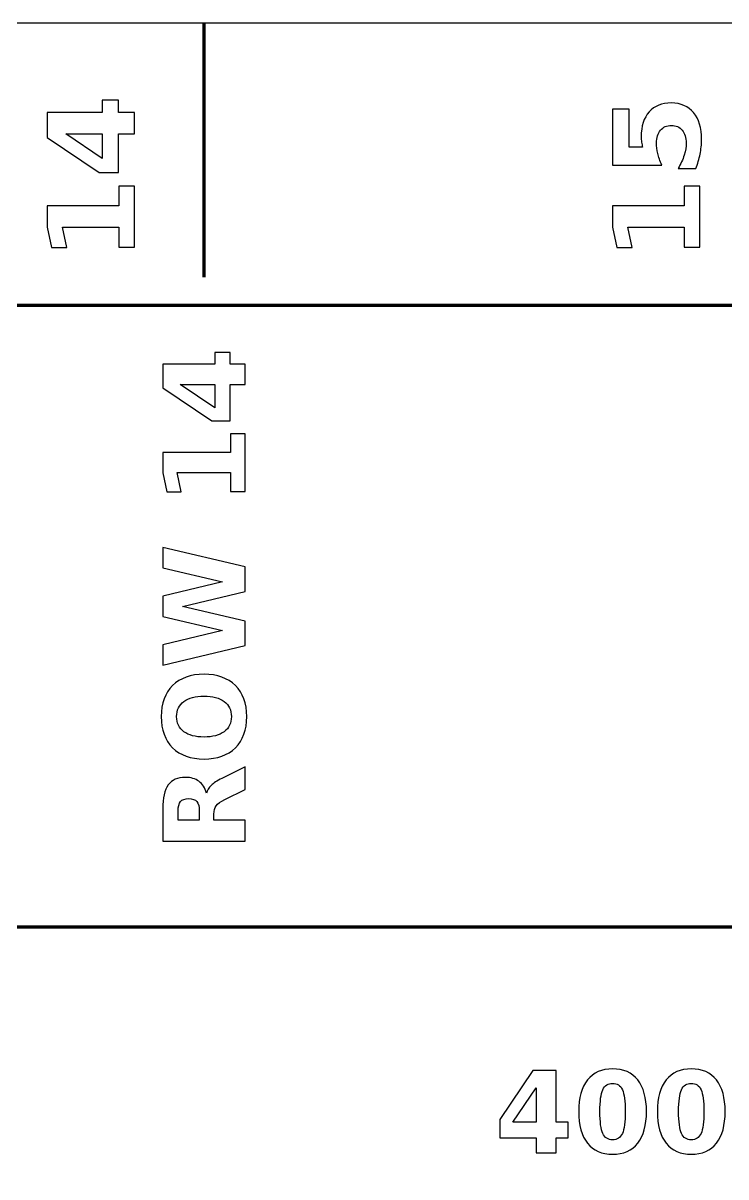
# Model space of a CAD drawing. Header units: centimetres. Extents: x -27.5 to 5.5, y -16.9 to -12.8.
# Drawn here: x -13.127 to -11.884, y -14.892 to -12.85 of the extents above; entities that cross this region are included whole.
import ezdxf

# ---------------------------------------------------------------- set-up
doc = ezdxf.new("R2010")
doc.units = ezdxf.units.CM
doc.header["$MEASUREMENT"] = 0
doc.layers.add('Layer 1', color=7, linetype='Continuous')

msp = doc.modelspace()

# ---------------------------------------------------------------- linework, layer by layer
at = {"layer": 'Layer 1', "color": 7}
msp.add_open_spline([(-27.5, -12.85), (-27.5, -12.85), (5.5, -12.85), (5.5, -12.85), (5.5, -12.85), (5.5, -12.85), (5.5, -16.85), (5.5, -16.85), (5.5, -16.85), (5.5, -16.85), (-27.5, -16.85), (-27.5, -16.85), (-27.5, -16.85), (-27.5, -16.85), (-27.5, -12.85), (-27.5, -12.85)], degree=3, knots=[0, 0, 0, 0, 0.25, 0.25, 0.25, 0.25, 0.5, 0.5, 0.5, 0.5, 0.75, 0.75, 0.75, 0.75, 1, 1, 1, 1], dxfattribs=at)
at = {"layer": 'Layer 1', "color": 250, "lineweight": 106}
msp.add_open_spline([(-12.80684, -12.85), (-12.80684, -12.85), (-12.80686, -13.29999), (-12.80686, -13.29999)], degree=3, dxfattribs=at)
at = {"layer": 'Layer 1', "color": 250}
for points, knots in [([(-13.08401, -13.05262), (-13.08401, -13.05262), (-13.08401, -13.00838), (-13.08401, -13.00838), (-13.08401, -13.00838), (-13.08401, -13.00838), (-12.98664, -13.00838), (-12.98664, -13.00838), (-12.98664, -13.00838), (-12.98664, -13.00838), (-12.98664, -12.98636), (-12.98664, -12.98636), (-12.98664, -12.98636), (-12.98664, -12.98636), (-12.95782, -12.98636), (-12.95782, -12.98636), (-12.95782, -12.98636), (-12.95782, -12.98636), (-12.95782, -13.00838), (-12.95782, -13.00838), (-12.95782, -13.00838), (-12.95782, -13.00838), (-12.9297, -13.00838), (-12.9297, -13.00838), (-12.9297, -13.00838), (-12.9297, -13.00838), (-12.9297, -13.04598), (-12.9297, -13.04598), (-12.9297, -13.04598), (-12.9297, -13.04598), (-12.95782, -13.04598), (-12.95782, -13.04598), (-12.95782, -13.04598), (-12.95782, -13.04598), (-12.95782, -13.11442), (-12.95782, -13.11442), (-12.95782, -13.11442), (-12.95782, -13.11442), (-12.99193, -13.11442), (-12.99193, -13.11442), (-12.99193, -13.11442), (-12.99193, -13.11442), (-13.08401, -13.05262), (-13.08401, -13.05262)], [0, 0, 0, 0, 0.0909091, 0.0909091, 0.0909091, 0.0909091, 0.1818182, 0.1818182, 0.1818182, 0.1818182, 0.2727273, 0.2727273, 0.2727273, 0.2727273, 0.3636364, 0.3636364, 0.3636364, 0.3636364, 0.4545455, 0.4545455, 0.4545455, 0.4545455, 0.5454545, 0.5454545, 0.5454545, 0.5454545, 0.6363636, 0.6363636, 0.6363636, 0.6363636, 0.7272727, 0.7272727, 0.7272727, 0.7272727, 0.8181818, 0.8181818, 0.8181818, 0.8181818, 0.9090909, 0.9090909, 0.9090909, 0.9090909, 1, 1, 1, 1]), ([(-12.08401, -13.10151), (-12.08401, -13.10151), (-12.08401, -13.00259), (-12.08401, -13.00259), (-12.08401, -13.00259), (-12.08401, -13.00259), (-12.05476, -13.00259), (-12.05476, -13.00259), (-12.05476, -13.00259), (-12.05476, -13.00259), (-12.05476, -13.0698), (-12.05476, -13.0698), (-12.05476, -13.0698), (-12.05476, -13.0698), (-12.03088, -13.0698), (-12.03088, -13.0698), (-12.03088, -13.0698), (-12.03169, -13.06676), (-12.03232, -13.06373), (-12.03278, -13.06066), (-12.03278, -13.06066), (-12.03324, -13.05759), (-12.03345, -13.05438), (-12.03345, -13.0511), (-12.03345, -13.0511), (-12.03345, -13.03226), (-12.02876, -13.01762), (-12.01934, -13.00714), (-12.01934, -13.00714), (-12.00996, -12.99667), (-11.99683, -12.99144), (-11.98004, -12.99144), (-11.98004, -12.99144), (-11.96336, -12.99144), (-11.9503, -12.99716), (-11.94085, -13.00855), (-11.94085, -13.00855), (-11.93143, -13.01995), (-11.9267, -13.03579), (-11.9267, -13.05604), (-11.9267, -13.05604), (-11.9267, -13.06479), (-11.92755, -13.07347), (-11.92924, -13.08204), (-11.92924, -13.08204), (-11.93093, -13.09061), (-11.93347, -13.09915), (-11.93693, -13.10762), (-11.93693, -13.10762), (-11.93693, -13.10762), (-11.96826, -13.10762), (-11.96826, -13.10762), (-11.96826, -13.10762), (-11.96343, -13.09922), (-11.95983, -13.09125), (-11.95739, -13.0837), (-11.95739, -13.0837), (-11.95499, -13.07615), (-11.9538, -13.06902), (-11.9538, -13.06235), (-11.9538, -13.06235), (-11.9538, -13.05269), (-11.95616, -13.0451), (-11.96089, -13.03956), (-11.96089, -13.03956), (-11.96558, -13.03403), (-11.97196, -13.03124), (-11.98001, -13.03124), (-11.98001, -13.03124), (-11.98816, -13.03124), (-11.99454, -13.03403), (-11.99923, -13.03956), (-11.99923, -13.03956), (-12.00393, -13.0451), (-12.00625, -13.05269), (-12.00625, -13.06235), (-12.00625, -13.06235), (-12.00625, -13.06807), (-12.00551, -13.07417), (-12.00403, -13.08063), (-12.00403, -13.08063), (-12.00255, -13.08712), (-12.00026, -13.09407), (-11.99715, -13.10151), (-11.99715, -13.10151), (-11.99715, -13.10151), (-12.08401, -13.10151), (-12.08401, -13.10151)], [0, 0, 0, 0, 0.0454545, 0.0454545, 0.0454545, 0.0454545, 0.0909091, 0.0909091, 0.0909091, 0.0909091, 0.1363636, 0.1363636, 0.1363636, 0.1363636, 0.1818182, 0.1818182, 0.1818182, 0.1818182, 0.2272727, 0.2272727, 0.2272727, 0.2272727, 0.2727273, 0.2727273, 0.2727273, 0.2727273, 0.3181818, 0.3181818, 0.3181818, 0.3181818, 0.3636364, 0.3636364, 0.3636364, 0.3636364, 0.4090909, 0.4090909, 0.4090909, 0.4090909, 0.4545455, 0.4545455, 0.4545455, 0.4545455, 0.5, 0.5, 0.5, 0.5, 0.5454545, 0.5454545, 0.5454545, 0.5454545, 0.5909091, 0.5909091, 0.5909091, 0.5909091, 0.6363636, 0.6363636, 0.6363636, 0.6363636, 0.6818182, 0.6818182, 0.6818182, 0.6818182, 0.7272727, 0.7272727, 0.7272727, 0.7272727, 0.7727273, 0.7727273, 0.7727273, 0.7727273, 0.8181818, 0.8181818, 0.8181818, 0.8181818, 0.8636364, 0.8636364, 0.8636364, 0.8636364, 0.9090909, 0.9090909, 0.9090909, 0.9090909, 0.9545455, 0.9545455, 0.9545455, 0.9545455, 1, 1, 1, 1]), ([(-13.05123, -13.04598), (-13.05123, -13.04598), (-12.98664, -13.08962), (-12.98664, -13.08962), (-12.98664, -13.08962), (-12.98664, -13.08962), (-12.98664, -13.04598), (-12.98664, -13.04598), (-12.98664, -13.04598), (-12.98664, -13.04598), (-13.05123, -13.04598), (-13.05123, -13.04598)], [0, 0, 0, 0, 0.3333333, 0.3333333, 0.3333333, 0.3333333, 0.6666667, 0.6666667, 0.6666667, 0.6666667, 1, 1, 1, 1]), ([(-12.95718, -13.24644), (-12.95718, -13.24644), (-12.95718, -13.2113), (-12.95718, -13.2113), (-12.95718, -13.2113), (-12.95718, -13.2113), (-13.05691, -13.2113), (-13.05691, -13.2113), (-13.05691, -13.2113), (-13.05691, -13.2113), (-13.04947, -13.24736), (-13.04947, -13.24736), (-13.04947, -13.24736), (-13.04947, -13.24736), (-13.07656, -13.24736), (-13.07656, -13.24736), (-13.07656, -13.24736), (-13.07656, -13.24736), (-13.08401, -13.21151), (-13.08401, -13.21151), (-13.08401, -13.21151), (-13.08401, -13.21151), (-13.08401, -13.1737), (-13.08401, -13.1737), (-13.08401, -13.1737), (-13.08401, -13.1737), (-12.95718, -13.1737), (-12.95718, -13.1737), (-12.95718, -13.1737), (-12.95718, -13.1737), (-12.95718, -13.13856), (-12.95718, -13.13856), (-12.95718, -13.13856), (-12.95718, -13.13856), (-12.9297, -13.13856), (-12.9297, -13.13856), (-12.9297, -13.13856), (-12.9297, -13.13856), (-12.9297, -13.24644), (-12.9297, -13.24644), (-12.9297, -13.24644), (-12.9297, -13.24644), (-12.95718, -13.24644), (-12.95718, -13.24644)], [0, 0, 0, 0, 0.0909091, 0.0909091, 0.0909091, 0.0909091, 0.1818182, 0.1818182, 0.1818182, 0.1818182, 0.2727273, 0.2727273, 0.2727273, 0.2727273, 0.3636364, 0.3636364, 0.3636364, 0.3636364, 0.4545455, 0.4545455, 0.4545455, 0.4545455, 0.5454545, 0.5454545, 0.5454545, 0.5454545, 0.6363636, 0.6363636, 0.6363636, 0.6363636, 0.7272727, 0.7272727, 0.7272727, 0.7272727, 0.8181818, 0.8181818, 0.8181818, 0.8181818, 0.9090909, 0.9090909, 0.9090909, 0.9090909, 1, 1, 1, 1]), ([(-11.95718, -13.24644), (-11.95718, -13.24644), (-11.95718, -13.2113), (-11.95718, -13.2113), (-11.95718, -13.2113), (-11.95718, -13.2113), (-12.05691, -13.2113), (-12.05691, -13.2113), (-12.05691, -13.2113), (-12.05691, -13.2113), (-12.04947, -13.24736), (-12.04947, -13.24736), (-12.04947, -13.24736), (-12.04947, -13.24736), (-12.07656, -13.24736), (-12.07656, -13.24736), (-12.07656, -13.24736), (-12.07656, -13.24736), (-12.08401, -13.21151), (-12.08401, -13.21151), (-12.08401, -13.21151), (-12.08401, -13.21151), (-12.08401, -13.1737), (-12.08401, -13.1737), (-12.08401, -13.1737), (-12.08401, -13.1737), (-11.95718, -13.1737), (-11.95718, -13.1737), (-11.95718, -13.1737), (-11.95718, -13.1737), (-11.95718, -13.13856), (-11.95718, -13.13856), (-11.95718, -13.13856), (-11.95718, -13.13856), (-11.9297, -13.13856), (-11.9297, -13.13856), (-11.9297, -13.13856), (-11.9297, -13.13856), (-11.9297, -13.24644), (-11.9297, -13.24644), (-11.9297, -13.24644), (-11.9297, -13.24644), (-11.95718, -13.24644), (-11.95718, -13.24644)], [0, 0, 0, 0, 0.0909091, 0.0909091, 0.0909091, 0.0909091, 0.1818182, 0.1818182, 0.1818182, 0.1818182, 0.2727273, 0.2727273, 0.2727273, 0.2727273, 0.3636364, 0.3636364, 0.3636364, 0.3636364, 0.4545455, 0.4545455, 0.4545455, 0.4545455, 0.5454545, 0.5454545, 0.5454545, 0.5454545, 0.6363636, 0.6363636, 0.6363636, 0.6363636, 0.7272727, 0.7272727, 0.7272727, 0.7272727, 0.8181818, 0.8181818, 0.8181818, 0.8181818, 0.9090909, 0.9090909, 0.9090909, 0.9090909, 1, 1, 1, 1]), ([(-12.87974, -13.49584), (-12.87974, -13.49584), (-12.87974, -13.45404), (-12.87974, -13.45404), (-12.87974, -13.45404), (-12.87974, -13.45404), (-12.78774, -13.45404), (-12.78774, -13.45404), (-12.78774, -13.45404), (-12.78774, -13.45404), (-12.78774, -13.43324), (-12.78774, -13.43324), (-12.78774, -13.43324), (-12.78774, -13.43324), (-12.76051, -13.43324), (-12.76051, -13.43324), (-12.76051, -13.43324), (-12.76051, -13.43324), (-12.76051, -13.45404), (-12.76051, -13.45404), (-12.76051, -13.45404), (-12.76051, -13.45404), (-12.73394, -13.45404), (-12.73394, -13.45404), (-12.73394, -13.45404), (-12.73394, -13.45404), (-12.73394, -13.48957), (-12.73394, -13.48957), (-12.73394, -13.48957), (-12.73394, -13.48957), (-12.76051, -13.48957), (-12.76051, -13.48957), (-12.76051, -13.48957), (-12.76051, -13.48957), (-12.76051, -13.55424), (-12.76051, -13.55424), (-12.76051, -13.55424), (-12.76051, -13.55424), (-12.79274, -13.55424), (-12.79274, -13.55424), (-12.79274, -13.55424), (-12.79274, -13.55424), (-12.87974, -13.49584), (-12.87974, -13.49584)], [0, 0, 0, 0, 0.0909091, 0.0909091, 0.0909091, 0.0909091, 0.1818182, 0.1818182, 0.1818182, 0.1818182, 0.2727273, 0.2727273, 0.2727273, 0.2727273, 0.3636364, 0.3636364, 0.3636364, 0.3636364, 0.4545455, 0.4545455, 0.4545455, 0.4545455, 0.5454545, 0.5454545, 0.5454545, 0.5454545, 0.6363636, 0.6363636, 0.6363636, 0.6363636, 0.7272727, 0.7272727, 0.7272727, 0.7272727, 0.8181818, 0.8181818, 0.8181818, 0.8181818, 0.9090909, 0.9090909, 0.9090909, 0.9090909, 1, 1, 1, 1]), ([(-12.84877, -13.48957), (-12.84877, -13.48957), (-12.78774, -13.53081), (-12.78774, -13.53081), (-12.78774, -13.53081), (-12.78774, -13.53081), (-12.78774, -13.48957), (-12.78774, -13.48957), (-12.78774, -13.48957), (-12.78774, -13.48957), (-12.84877, -13.48957), (-12.84877, -13.48957)], [0, 0, 0, 0, 0.3333333, 0.3333333, 0.3333333, 0.3333333, 0.6666667, 0.6666667, 0.6666667, 0.6666667, 1, 1, 1, 1]), ([(-12.75991, -13.67898), (-12.75991, -13.67898), (-12.75991, -13.64578), (-12.75991, -13.64578), (-12.75991, -13.64578), (-12.75991, -13.64578), (-12.85414, -13.64578), (-12.85414, -13.64578), (-12.85414, -13.64578), (-12.85414, -13.64578), (-12.84711, -13.67984), (-12.84711, -13.67984), (-12.84711, -13.67984), (-12.84711, -13.67984), (-12.87271, -13.67984), (-12.87271, -13.67984), (-12.87271, -13.67984), (-12.87271, -13.67984), (-12.87974, -13.64598), (-12.87974, -13.64598), (-12.87974, -13.64598), (-12.87974, -13.64598), (-12.87974, -13.61024), (-12.87974, -13.61024), (-12.87974, -13.61024), (-12.87974, -13.61024), (-12.75991, -13.61024), (-12.75991, -13.61024), (-12.75991, -13.61024), (-12.75991, -13.61024), (-12.75991, -13.57704), (-12.75991, -13.57704), (-12.75991, -13.57704), (-12.75991, -13.57704), (-12.73394, -13.57704), (-12.73394, -13.57704), (-12.73394, -13.57704), (-12.73394, -13.57704), (-12.73394, -13.67898), (-12.73394, -13.67898), (-12.73394, -13.67898), (-12.73394, -13.67898), (-12.75991, -13.67898), (-12.75991, -13.67898)], [0, 0, 0, 0, 0.0909091, 0.0909091, 0.0909091, 0.0909091, 0.1818182, 0.1818182, 0.1818182, 0.1818182, 0.2727273, 0.2727273, 0.2727273, 0.2727273, 0.3636364, 0.3636364, 0.3636364, 0.3636364, 0.4545455, 0.4545455, 0.4545455, 0.4545455, 0.5454545, 0.5454545, 0.5454545, 0.5454545, 0.6363636, 0.6363636, 0.6363636, 0.6363636, 0.7272727, 0.7272727, 0.7272727, 0.7272727, 0.8181818, 0.8181818, 0.8181818, 0.8181818, 0.9090909, 0.9090909, 0.9090909, 0.9090909, 1, 1, 1, 1]), ([(-12.87974, -13.98667), (-12.87974, -13.98667), (-12.87974, -13.95064), (-12.87974, -13.95064), (-12.87974, -13.95064), (-12.87974, -13.95064), (-12.77377, -13.92544), (-12.77377, -13.92544), (-12.77377, -13.92544), (-12.77377, -13.92544), (-12.87974, -13.90044), (-12.87974, -13.90044), (-12.87974, -13.90044), (-12.87974, -13.90044), (-12.87974, -13.86421), (-12.87974, -13.86421), (-12.87974, -13.86421), (-12.87974, -13.86421), (-12.77377, -13.83921), (-12.77377, -13.83921), (-12.77377, -13.83921), (-12.77377, -13.83921), (-12.87974, -13.81401), (-12.87974, -13.81401), (-12.87974, -13.81401), (-12.87974, -13.81401), (-12.87974, -13.77827), (-12.87974, -13.77827), (-12.87974, -13.77827), (-12.87974, -13.77827), (-12.73394, -13.81264), (-12.73394, -13.81264), (-12.73394, -13.81264), (-12.73394, -13.81264), (-12.73394, -13.85601), (-12.73394, -13.85601), (-12.73394, -13.85601), (-12.73394, -13.85601), (-12.84477, -13.88247), (-12.84477, -13.88247), (-12.84477, -13.88247), (-12.84477, -13.88247), (-12.73394, -13.90864), (-12.73394, -13.90864), (-12.73394, -13.90864), (-12.73394, -13.90864), (-12.73394, -13.95201), (-12.73394, -13.95201), (-12.73394, -13.95201), (-12.73394, -13.95201), (-12.87974, -13.98667), (-12.87974, -13.98667)], [0, 0, 0, 0, 0.0769231, 0.0769231, 0.0769231, 0.0769231, 0.1538462, 0.1538462, 0.1538462, 0.1538462, 0.2307692, 0.2307692, 0.2307692, 0.2307692, 0.3076923, 0.3076923, 0.3076923, 0.3076923, 0.3846154, 0.3846154, 0.3846154, 0.3846154, 0.4615385, 0.4615385, 0.4615385, 0.4615385, 0.5384615, 0.5384615, 0.5384615, 0.5384615, 0.6153846, 0.6153846, 0.6153846, 0.6153846, 0.6923077, 0.6923077, 0.6923077, 0.6923077, 0.7692308, 0.7692308, 0.7692308, 0.7692308, 0.8461538, 0.8461538, 0.8461538, 0.8461538, 0.9230769, 0.9230769, 0.9230769, 0.9230769, 1, 1, 1, 1]), ([(-12.88237, -14.0777), (-12.88237, -14.05427), (-12.87567, -14.0359), (-12.86224, -14.02264), (-12.86224, -14.02264), (-12.84884, -14.00934), (-12.83031, -14.0027), (-12.80671, -14.0027), (-12.80671, -14.0027), (-12.78314, -14.0027), (-12.76464, -14.00934), (-12.75124, -14.02264), (-12.75124, -14.02264), (-12.73781, -14.0359), (-12.73111, -14.05427), (-12.73111, -14.0777), (-12.73111, -14.0777), (-12.73111, -14.10107), (-12.73781, -14.1194), (-12.75124, -14.13274), (-12.75124, -14.13274), (-12.76464, -14.14604), (-12.78314, -14.1527), (-12.80671, -14.1527), (-12.80671, -14.1527), (-12.83031, -14.1527), (-12.84884, -14.14604), (-12.86224, -14.13274), (-12.86224, -14.13274), (-12.87567, -14.1194), (-12.88237, -14.10107), (-12.88237, -14.0777)], [0, 0, 0, 0, 0.125, 0.125, 0.125, 0.125, 0.25, 0.25, 0.25, 0.25, 0.375, 0.375, 0.375, 0.375, 0.5, 0.5, 0.5, 0.5, 0.625, 0.625, 0.625, 0.625, 0.75, 0.75, 0.75, 0.75, 0.875, 0.875, 0.875, 0.875, 1, 1, 1, 1]), ([(-12.85514, -14.0777), (-12.85514, -14.08917), (-12.85091, -14.09804), (-12.84244, -14.10437), (-12.84244, -14.10437), (-12.83397, -14.11067), (-12.82207, -14.11384), (-12.80671, -14.11384), (-12.80671, -14.11384), (-12.79137, -14.11384), (-12.77951, -14.11067), (-12.77104, -14.10437), (-12.77104, -14.10437), (-12.76257, -14.09804), (-12.75834, -14.08917), (-12.75834, -14.0777), (-12.75834, -14.0777), (-12.75834, -14.06617), (-12.76257, -14.05727), (-12.77104, -14.05094), (-12.77104, -14.05094), (-12.77951, -14.04464), (-12.79137, -14.04147), (-12.80671, -14.04147), (-12.80671, -14.04147), (-12.82207, -14.04147), (-12.83397, -14.04464), (-12.84244, -14.05094), (-12.84244, -14.05094), (-12.85091, -14.05727), (-12.85514, -14.06617), (-12.85514, -14.0777)], [0, 0, 0, 0, 0.125, 0.125, 0.125, 0.125, 0.25, 0.25, 0.25, 0.25, 0.375, 0.375, 0.375, 0.375, 0.5, 0.5, 0.5, 0.5, 0.625, 0.625, 0.625, 0.625, 0.75, 0.75, 0.75, 0.75, 0.875, 0.875, 0.875, 0.875, 1, 1, 1, 1]), ([(-12.78911, -14.2607), (-12.78911, -14.2607), (-12.73394, -14.2607), (-12.73394, -14.2607), (-12.73394, -14.2607), (-12.73394, -14.2607), (-12.73394, -14.2983), (-12.73394, -14.2983), (-12.73394, -14.2983), (-12.73394, -14.2983), (-12.87974, -14.2983), (-12.87974, -14.2983), (-12.87974, -14.2983), (-12.87974, -14.2983), (-12.87974, -14.24087), (-12.87974, -14.24087), (-12.87974, -14.24087), (-12.87974, -14.22167), (-12.87651, -14.20757), (-12.87007, -14.19864), (-12.87007, -14.19864), (-12.86364, -14.18967), (-12.85344, -14.1852), (-12.83951, -14.1852), (-12.83951, -14.1852), (-12.82987, -14.1852), (-12.82194, -14.18754), (-12.81577, -14.19217), (-12.81577, -14.19217), (-12.80957, -14.19684), (-12.80501, -14.20387), (-12.80207, -14.21324), (-12.80207, -14.21324), (-12.80091, -14.2081), (-12.79827, -14.20347), (-12.79414, -14.1994), (-12.79414, -14.1994), (-12.79001, -14.19534), (-12.78374, -14.19124), (-12.77534, -14.18707), (-12.77534, -14.18707), (-12.77534, -14.18707), (-12.73394, -14.16664), (-12.73394, -14.16664), (-12.73394, -14.16664), (-12.73394, -14.16664), (-12.73394, -14.2067), (-12.73394, -14.2067), (-12.73394, -14.2067), (-12.73394, -14.2067), (-12.77017, -14.22447), (-12.77017, -14.22447), (-12.77017, -14.22447), (-12.77744, -14.22804), (-12.78244, -14.23167), (-12.78511, -14.23537), (-12.78511, -14.23537), (-12.78777, -14.23904), (-12.78911, -14.24394), (-12.78911, -14.25007), (-12.78911, -14.25007), (-12.78911, -14.25007), (-12.78911, -14.2607), (-12.78911, -14.2607)], [0, 0, 0, 0, 0.0625, 0.0625, 0.0625, 0.0625, 0.125, 0.125, 0.125, 0.125, 0.1875, 0.1875, 0.1875, 0.1875, 0.25, 0.25, 0.25, 0.25, 0.3125, 0.3125, 0.3125, 0.3125, 0.375, 0.375, 0.375, 0.375, 0.4375, 0.4375, 0.4375, 0.4375, 0.5, 0.5, 0.5, 0.5, 0.5625, 0.5625, 0.5625, 0.5625, 0.625, 0.625, 0.625, 0.625, 0.6875, 0.6875, 0.6875, 0.6875, 0.75, 0.75, 0.75, 0.75, 0.8125, 0.8125, 0.8125, 0.8125, 0.875, 0.875, 0.875, 0.875, 0.9375, 0.9375, 0.9375, 0.9375, 1, 1, 1, 1]), ([(-12.81507, -14.24487), (-12.81507, -14.237), (-12.81654, -14.23134), (-12.81947, -14.22794), (-12.81947, -14.22794), (-12.82241, -14.2245), (-12.82724, -14.2228), (-12.83394, -14.2228), (-12.83394, -14.2228), (-12.84057, -14.2228), (-12.84534, -14.2245), (-12.84821, -14.22794), (-12.84821, -14.22794), (-12.85107, -14.23134), (-12.85251, -14.237), (-12.85251, -14.24487), (-12.85251, -14.24487), (-12.85251, -14.24487), (-12.85251, -14.2607), (-12.85251, -14.2607), (-12.85251, -14.2607), (-12.85251, -14.2607), (-12.81507, -14.2607), (-12.81507, -14.2607), (-12.81507, -14.2607), (-12.81507, -14.2607), (-12.81507, -14.24487), (-12.81507, -14.24487)], [0, 0, 0, 0, 0.1428571, 0.1428571, 0.1428571, 0.1428571, 0.2857143, 0.2857143, 0.2857143, 0.2857143, 0.4285714, 0.4285714, 0.4285714, 0.4285714, 0.5714286, 0.5714286, 0.5714286, 0.5714286, 0.7142857, 0.7142857, 0.7142857, 0.7142857, 0.8571429, 0.8571429, 0.8571429, 0.8571429, 1, 1, 1, 1]), ([(-12.22538, -14.70378), (-12.22538, -14.70378), (-12.18358, -14.70378), (-12.18358, -14.70378), (-12.18358, -14.70378), (-12.18358, -14.70378), (-12.18358, -14.79578), (-12.18358, -14.79578), (-12.18358, -14.79578), (-12.18358, -14.79578), (-12.16278, -14.79578), (-12.16278, -14.79578), (-12.16278, -14.79578), (-12.16278, -14.79578), (-12.16278, -14.82301), (-12.16278, -14.82301), (-12.16278, -14.82301), (-12.16278, -14.82301), (-12.18358, -14.82301), (-12.18358, -14.82301), (-12.18358, -14.82301), (-12.18358, -14.82301), (-12.18358, -14.84958), (-12.18358, -14.84958), (-12.18358, -14.84958), (-12.18358, -14.84958), (-12.21911, -14.84958), (-12.21911, -14.84958), (-12.21911, -14.84958), (-12.21911, -14.84958), (-12.21911, -14.82301), (-12.21911, -14.82301), (-12.21911, -14.82301), (-12.21911, -14.82301), (-12.28378, -14.82301), (-12.28378, -14.82301), (-12.28378, -14.82301), (-12.28378, -14.82301), (-12.28378, -14.79078), (-12.28378, -14.79078), (-12.28378, -14.79078), (-12.28378, -14.79078), (-12.22538, -14.70378), (-12.22538, -14.70378)], [0, 0, 0, 0, 0.0909091, 0.0909091, 0.0909091, 0.0909091, 0.1818182, 0.1818182, 0.1818182, 0.1818182, 0.2727273, 0.2727273, 0.2727273, 0.2727273, 0.3636364, 0.3636364, 0.3636364, 0.3636364, 0.4545455, 0.4545455, 0.4545455, 0.4545455, 0.5454545, 0.5454545, 0.5454545, 0.5454545, 0.6363636, 0.6363636, 0.6363636, 0.6363636, 0.7272727, 0.7272727, 0.7272727, 0.7272727, 0.8181818, 0.8181818, 0.8181818, 0.8181818, 0.9090909, 0.9090909, 0.9090909, 0.9090909, 1, 1, 1, 1]), ([(-12.02401, -14.77681), (-12.02401, -14.80098), (-12.02921, -14.81961), (-12.03964, -14.83275), (-12.03964, -14.83275), (-12.05004, -14.84585), (-12.06484, -14.85241), (-12.08398, -14.85241), (-12.08398, -14.85241), (-12.10318, -14.85241), (-12.11801, -14.84585), (-12.12841, -14.83275), (-12.12841, -14.83275), (-12.13884, -14.81961), (-12.14404, -14.80098), (-12.14404, -14.77681), (-12.14404, -14.77681), (-12.14404, -14.75261), (-12.13884, -14.73395), (-12.12841, -14.72081), (-12.12841, -14.72081), (-12.11801, -14.70771), (-12.10318, -14.70115), (-12.08398, -14.70115), (-12.08398, -14.70115), (-12.06484, -14.70115), (-12.05004, -14.70771), (-12.03964, -14.72081), (-12.03964, -14.72081), (-12.02921, -14.73395), (-12.02401, -14.75261), (-12.02401, -14.77681)], [0, 0, 0, 0, 0.125, 0.125, 0.125, 0.125, 0.25, 0.25, 0.25, 0.25, 0.375, 0.375, 0.375, 0.375, 0.5, 0.5, 0.5, 0.5, 0.625, 0.625, 0.625, 0.625, 0.75, 0.75, 0.75, 0.75, 0.875, 0.875, 0.875, 0.875, 1, 1, 1, 1]), ([(-11.88484, -14.77681), (-11.88484, -14.80098), (-11.89004, -14.81961), (-11.90047, -14.83275), (-11.90047, -14.83275), (-11.91087, -14.84585), (-11.92567, -14.85241), (-11.94481, -14.85241), (-11.94481, -14.85241), (-11.96401, -14.85241), (-11.97884, -14.84585), (-11.98924, -14.83275), (-11.98924, -14.83275), (-11.99967, -14.81961), (-12.00487, -14.80098), (-12.00487, -14.77681), (-12.00487, -14.77681), (-12.00487, -14.75261), (-11.99967, -14.73395), (-11.98924, -14.72081), (-11.98924, -14.72081), (-11.97884, -14.70771), (-11.96401, -14.70115), (-11.94481, -14.70115), (-11.94481, -14.70115), (-11.92567, -14.70115), (-11.91087, -14.70771), (-11.90047, -14.72081), (-11.90047, -14.72081), (-11.89004, -14.73395), (-11.88484, -14.75261), (-11.88484, -14.77681)], [0, 0, 0, 0, 0.125, 0.125, 0.125, 0.125, 0.25, 0.25, 0.25, 0.25, 0.375, 0.375, 0.375, 0.375, 0.5, 0.5, 0.5, 0.5, 0.625, 0.625, 0.625, 0.625, 0.75, 0.75, 0.75, 0.75, 0.875, 0.875, 0.875, 0.875, 1, 1, 1, 1]), ([(-12.21911, -14.73475), (-12.21911, -14.73475), (-12.26035, -14.79578), (-12.26035, -14.79578), (-12.26035, -14.79578), (-12.26035, -14.79578), (-12.21911, -14.79578), (-12.21911, -14.79578), (-12.21911, -14.79578), (-12.21911, -14.79578), (-12.21911, -14.73475), (-12.21911, -14.73475)], [0, 0, 0, 0, 0.3333333, 0.3333333, 0.3333333, 0.3333333, 0.6666667, 0.6666667, 0.6666667, 0.6666667, 1, 1, 1, 1]), ([(-12.06161, -14.77655), (-12.06161, -14.75831), (-12.06331, -14.74548), (-12.06674, -14.73801), (-12.06674, -14.73801), (-12.07014, -14.73058), (-12.07591, -14.72685), (-12.08398, -14.72685), (-12.08398, -14.72685), (-12.09204, -14.72685), (-12.09781, -14.73058), (-12.10128, -14.73801), (-12.10128, -14.73801), (-12.10471, -14.74548), (-12.10644, -14.75831), (-12.10644, -14.77655), (-12.10644, -14.77655), (-12.10644, -14.79495), (-12.10471, -14.80795), (-12.10128, -14.81548), (-12.10128, -14.81548), (-12.09781, -14.82305), (-12.09204, -14.82681), (-12.08398, -14.82681), (-12.08398, -14.82681), (-12.07598, -14.82681), (-12.07024, -14.82305), (-12.06678, -14.81548), (-12.06678, -14.81548), (-12.06334, -14.80795), (-12.06161, -14.79495), (-12.06161, -14.77655)], [0, 0, 0, 0, 0.125, 0.125, 0.125, 0.125, 0.25, 0.25, 0.25, 0.25, 0.375, 0.375, 0.375, 0.375, 0.5, 0.5, 0.5, 0.5, 0.625, 0.625, 0.625, 0.625, 0.75, 0.75, 0.75, 0.75, 0.875, 0.875, 0.875, 0.875, 1, 1, 1, 1]), ([(-11.92244, -14.77655), (-11.92244, -14.75831), (-11.92414, -14.74548), (-11.92757, -14.73801), (-11.92757, -14.73801), (-11.93097, -14.73058), (-11.93674, -14.72685), (-11.94481, -14.72685), (-11.94481, -14.72685), (-11.95287, -14.72685), (-11.95864, -14.73058), (-11.96211, -14.73801), (-11.96211, -14.73801), (-11.96554, -14.74548), (-11.96727, -14.75831), (-11.96727, -14.77655), (-11.96727, -14.77655), (-11.96727, -14.79495), (-11.96554, -14.80795), (-11.96211, -14.81548), (-11.96211, -14.81548), (-11.95864, -14.82305), (-11.95287, -14.82681), (-11.94481, -14.82681), (-11.94481, -14.82681), (-11.93681, -14.82681), (-11.93107, -14.82305), (-11.92761, -14.81548), (-11.92761, -14.81548), (-11.92417, -14.80795), (-11.92244, -14.79495), (-11.92244, -14.77655)], [0, 0, 0, 0, 0.125, 0.125, 0.125, 0.125, 0.25, 0.25, 0.25, 0.25, 0.375, 0.375, 0.375, 0.375, 0.5, 0.5, 0.5, 0.5, 0.625, 0.625, 0.625, 0.625, 0.75, 0.75, 0.75, 0.75, 0.875, 0.875, 0.875, 0.875, 1, 1, 1, 1])]:
    msp.add_open_spline(points, degree=3, knots=knots, dxfattribs=at)
at = {"layer": 'Layer 1', "color": 250, "lineweight": 100}
msp.add_open_spline([(-26.05684, -14.45), (-26.05684, -14.45), (-26.05684, -13.35), (-26.05684, -13.35), (-26.05684, -13.35), (-26.05684, -13.35), (3.51816, -13.35), (3.51816, -13.35), (3.51816, -13.35), (3.51816, -13.35), (3.51816, -14.45), (3.51816, -14.45), (3.51816, -14.45), (3.51816, -14.45), (-26.05684, -14.45), (-26.05684, -14.45)], degree=3, knots=[0, 0, 0, 0, 0.25, 0.25, 0.25, 0.25, 0.5, 0.5, 0.5, 0.5, 0.75, 0.75, 0.75, 0.75, 1, 1, 1, 1], dxfattribs=at)

doc.saveas('drawing.dxf')
